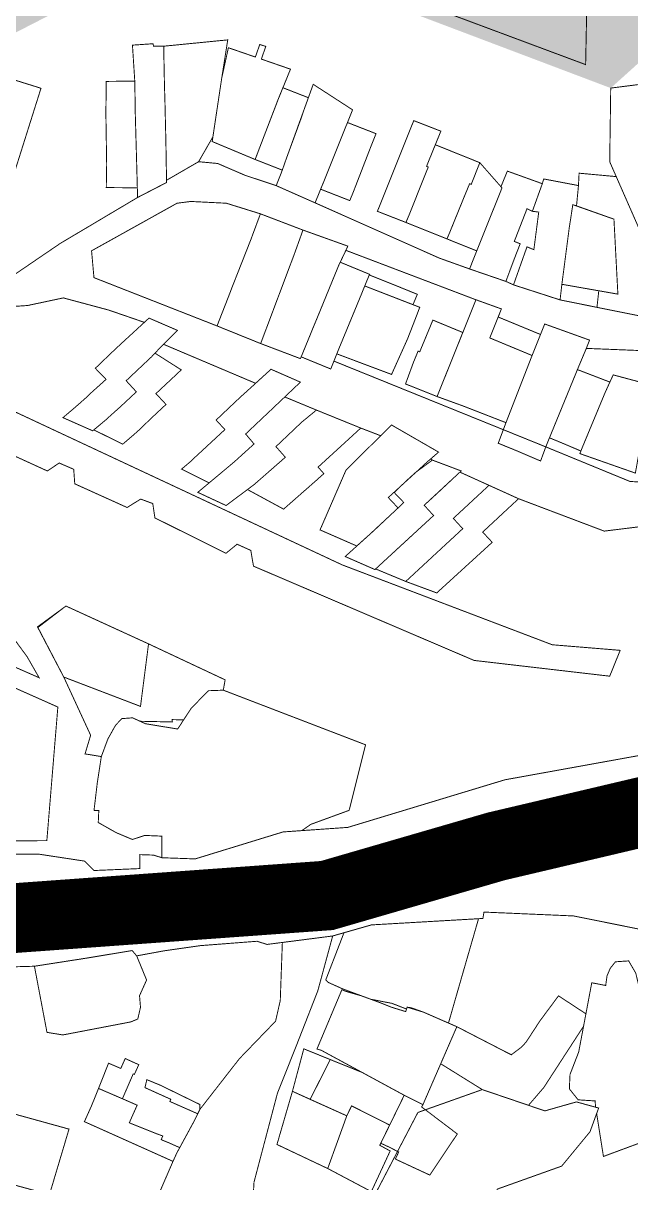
# Model space of a CAD drawing. Header units: millimetres. Extents: x 21689 to 31331, y 37531 to 43751.
# Drawn here: x 28716.1 to 28846.9, y 42539.3 to 42788.7 of the extents above; entities that cross this region are included whole.
import ezdxf

# ---------------------------------------------------------------- set-up
doc = ezdxf.new("R2010")
doc.units = ezdxf.units.MM
doc.layers.add('00 Дороги', color=252, linetype='Continuous', lineweight=9, transparency=0.2)
doc.layers.add('00 Природный ландшафт', color=81, linetype='Continuous', lineweight=9, true_color=0xa9da90, transparency=0.4)
doc.layers.add('CONTUR', color=150, linetype='Continuous', lineweight=9)

# ---------------------------------------------------------------- blocks, each defined once
blk = doc.blocks.new('участки все')
at = {"layer": 'CONTUR', "const_width": 0.2}
for points in [[(5950.91, 5163.8), (5950.39, 5137.46), (5836.39, 5179.96)], [(5961.79, 5102.4), (5955.57, 5116.56), (5955.79, 5132.41), (5963.35, 5133.37)], [(5963.35, 5133.37), (5955.79, 5132.41), (5955.79, 5132.41), (5955.57, 5116.56), (5961.79, 5102.4)], [(5972.9, 5075.51), (5950.54, 5076.41), (5951.23, 5078.19), (5941.58, 5081.66), (5940.68, 5079.4), (5931.58, 5083.16), (5932.27, 5084.9), (5926.79, 5086.87), (5898.81, 5097.5), (5899.22, 5098.41), (5889.56, 5101.87), (5880.42, 5105.36), (5873.09, 5107.64), (5865.44, 5108.02), (5862.48, 5107.64), (5844.09, 5097.4), (5844.61, 5091.63), (5871.09, 5081.24), (5880.47, 5077.45), (5889.02, 5074.21), (5889.19, 5074.59), (5895.55, 5071.98), (5896.24, 5073.67), (5932.68, 5058.92), (5931.59, 5056), (5935.3, 5054.49), (5939.99, 5052.48), (5940.7, 5052.19), (5941.82, 5055.22), (5959.94, 5047.78), (5979.76, 5046.66)], [(5975.4, 5039.69), (5954.39, 5037.1), (5935.96, 5044.07), (5929.6, 5046.95), (5923.34, 5049.79), (5923.6, 5050.05), (5917.42, 5052.38), (5917.02, 5052.59), (5918.75, 5054.1), (5908.63, 5059.93), (5906.3, 5057.62), (5902.01, 5059.27), (5892.47, 5063.14), (5885.66, 5065.96), (5889.02, 5069.15), (5882.7, 5071.92), (5879.38, 5068.9), (5859.57, 5077.29), (5862.56, 5080.29), (5856.45, 5082.93), (5855.45, 5082.01), (5847.79, 5084.65), (5838.02, 5087.27), (5830.35, 5085.64), (5825.87, 5085.33)], [(5816.66, 5067.89), (5898, 5029.84), (5943.2, 5012.65), (5957.82, 5011.45), (5955.57, 5005.89), (5926.39, 5009.28), (5878.93, 5029.56), (5878.35, 5032.95), (5875.4, 5034.28), (5873.01, 5032.33), (5857.72, 5039.94), (5857.26, 5043.03), (5854.66, 5043.99), (5851.74, 5042.18), (5840.48, 5047.27), (5840.25, 5050.4), (5837.13, 5051.75), (5834.58, 5050.04), (5816.78, 5058.18)], [(5816.51, 5084.79), (5837.35, 5098.99), (5854, 5108.88), (5854, 5108.88), (5857.97, 5110.93), (5860.24, 5112.1), (5860.24, 5112.59), (5867.12, 5116.57), (5871.22, 5116.19), (5877.11, 5113.65), (5883.82, 5111.42), (5892.18, 5107.72), (5918.92, 5095.83), (5925.42, 5093.5), (5933.23, 5090.82), (5934.87, 5090.08), (5944.89, 5086.84), (5952.83, 5085.24), (5961.88, 5083.43)], [(5826.16, 4967.61), (5832.62, 4967.62), (5842.56, 4966.11), (5844.65, 4964.08), (5854.48, 4964.5), (5854.46, 4967.5), (5857.41, 4967.4), (5859.24, 4966.83), (5866.39, 4966.58), (5885.28, 4972.38), (5899.23, 4973.36), (5933.03, 4983.6), (6006.36, 4996.86)], [(5966.51, 4950.55), (5947.78, 4954.31), (5928.52, 4955.14), (5928.28, 4953.77), (5904.3, 4952.38), (5895.97, 4950), (5881.84, 4948.18), (5879.69, 4948.86), (5867.5, 4947.92), (5859.72, 4946.81), (5853.8, 4945.72), (5852.82, 4946.86), (5842.83, 4945.21), (5831.8, 4943.49), (5825.04, 4943.3)], [(5856.57, 4889.87), (5861.61, 4901.51), (5862.46, 4903.37), (5863.06, 4904.46), (5866.12, 4910.1), (5866.93, 4911.75), (5867.41, 4912.71), (5875.9, 4923.6), (5883.68, 4931.66), (5884.69, 4936.1), (5885.14, 4948.6), (5885.14, 4948.6), (5895.97, 4950), (5892.76, 4938.18), (5888.17, 4926.44), (5884.08, 4916.16), (5879.04, 4897.03), (5878.2, 4881.86)]]:
    blk.add_lwpolyline(points, dxfattribs=at)
for points in [[(5715.3, 5171.01), (5749.73, 5156.92), (5769.98, 5153.62), (5825.01, 5134.94), (5833.21, 5132.37), (5827.1, 5112.99), (5822.4, 5113.12), (5822.54, 5115.11), (5822.46, 5118.11), (5822.33, 5119.1), (5822.08, 5120.15), (5821.23, 5122.62), (5807.94, 5126.94), (5764.81, 5141.43), (5745.37, 5144.61), (5739.1, 5147.08), (5738.66, 5145.57), (5729.04, 5149.56), (5709.83, 5156.66), (5713.14, 5165.68), (5710.96, 5166.63), (5712.15, 5169.54), (5714.33, 5168.59), (5715.3, 5171.01)], [(5860.24, 5112.59), (5860.16, 5115.94), (5860.11, 5119.26), (5860.08, 5120.99), (5859.86, 5130.33), (5859.78, 5132.72), (5859.61, 5141.42), (5857.42, 5141.4), (5857.32, 5141.95), (5852.89, 5141.65), (5853.39, 5133.91), (5853.45, 5130.21), (5853.49, 5127.16), (5853.8, 5116.06), (5853.94, 5110.95), (5854, 5108.88), (5857.97, 5110.93), (5860.24, 5112.1), (5860.24, 5112.59)], [(5859.61, 5141.42), (5873.39, 5142.78), (5872.1, 5134.57), (5870.19, 5121.9), (5867.12, 5116.57), (5860.24, 5112.59), (5860.16, 5115.94), (5860.11, 5119.26), (5860.08, 5120.99), (5859.86, 5130.33), (5859.78, 5132.72), (5859.61, 5141.42)], [(5870.05, 5120.91), (5872.1, 5134.57), (5873.53, 5141.09), (5879.33, 5139.09), (5880.28, 5141.79), (5881.57, 5141.38), (5880.63, 5138.64), (5886.89, 5136.48), (5884.29, 5130.11), (5880.19, 5119.43), (5879.85, 5118.51), (5879.28, 5117.05), (5870.05, 5120.91)], [(5853.94, 5110.95), (5853.8, 5116.06), (5853.49, 5127.16), (5853.45, 5130.21), (5853.39, 5133.91), (5847.26, 5133.85), (5847.17, 5127.07), (5847.34, 5115.98), (5847.26, 5111.01), (5853.94, 5110.95)], [(5879.28, 5117.05), (5879.84, 5118.51), (5880.19, 5119.43), (5884.03, 5129.45), (5884.29, 5130.11), (5885.25, 5132.49), (5890.74, 5130.34), (5889.64, 5127.3), (5886.27, 5117.99), (5885.84, 5116.8), (5885.13, 5114.76), (5879.28, 5117.05)], [(5890.74, 5130.34), (5889.64, 5127.3), (5889.31, 5126.27), (5886.27, 5117.99), (5885.84, 5116.8), (5885.13, 5114.76), (5884.82, 5113.96), (5883.82, 5111.42), (5892.18, 5107.72), (5893.38, 5110.66), (5894.1, 5112.4), (5894.95, 5114.52), (5898.18, 5122.61), (5899.15, 5125), (5900.25, 5127.73), (5891.78, 5133.22), (5890.74, 5130.34)], [(5899.15, 5125), (5905.3, 5122.6), (5904.34, 5120.23), (5900.37, 5109.96), (5899.64, 5108.21), (5893.37, 5110.66), (5894.1, 5112.4), (5894.95, 5114.52), (5898.18, 5122.61), (5899.15, 5125)], [(5913.41, 5125.41), (5905.59, 5105.9), (5911.73, 5103.5), (5912.6, 5105.57), (5915.3, 5112.38), (5916.53, 5115.42), (5916.16, 5115.58), (5918.05, 5120.22), (5919.24, 5123.14), (5913.41, 5125.41)], [(5920.56, 5099.96), (5921.16, 5101.39), (5921.4, 5101.98), (5924.17, 5108.79), (5925.43, 5111.84), (5925.77, 5111.7), (5927.63, 5116.36), (5918.05, 5120.22), (5916.16, 5115.58), (5916.53, 5115.42), (5915.3, 5112.38), (5912.6, 5105.57), (5911.73, 5103.5), (5920.56, 5099.96)], [(5920.56, 5099.96), (5921.16, 5101.39), (5921.4, 5101.97), (5924.17, 5108.79), (5925.43, 5111.84), (5925.77, 5111.7), (5927.63, 5116.36), (5932.39, 5110.94), (5931.65, 5109.07), (5931.62, 5109), (5927.5, 5098.74), (5926.96, 5097.39), (5920.56, 5099.96)], [(5931.62, 5109), (5931.65, 5109.07), (5932.39, 5110.94), (5932.17, 5111.19), (5933.55, 5114.55), (5941.07, 5111.84), (5938.93, 5105.91), (5937.78, 5106.46), (5935.04, 5099.42), (5936.31, 5098.92), (5935.13, 5095.9), (5933.23, 5090.82), (5925.42, 5093.5), (5926.96, 5097.39), (5927.5, 5098.74), (5931.62, 5109)], [(5941.38, 5112.86), (5948.85, 5111.44), (5948.43, 5107.07), (5947.63, 5107.33), (5947.21, 5104.57), (5946.87, 5102.39), (5945.54, 5092.19), (5945.52, 5092.07), (5945.28, 5090.2), (5944.89, 5086.84), (5934.87, 5090.08), (5937.77, 5098.26), (5939.25, 5097.65), (5940.3, 5105.73), (5938.93, 5105.91), (5941.07, 5111.84), (5941.38, 5112.86)], [(5956.64, 5101.21), (5957.3, 5088.59), (5957.33, 5088.08), (5953.22, 5088.81), (5952.83, 5085.24), (5961.88, 5083.43), (5961.79, 5102.4), (5956.97, 5113.37), (5948.98, 5114.1), (5948.85, 5111.44), (5948.43, 5107.07), (5956.48, 5104.21), (5956.64, 5101.21)], [(5957.33, 5088.08), (5945.28, 5090.2), (5945.52, 5092.07), (5945.54, 5092.19), (5946.87, 5102.39), (5947.21, 5104.57), (5947.63, 5107.33), (5956.48, 5104.21), (5956.64, 5101.21), (5957.3, 5088.59), (5957.33, 5088.08)], [(5880.42, 5105.36), (5889.56, 5101.87), (5889.18, 5100.76), (5887.66, 5096.54), (5886.37, 5093.12), (5883.91, 5086.58), (5883.27, 5084.89), (5883.12, 5084.47), (5880.47, 5077.45), (5871.09, 5081.24), (5873.84, 5088.28), (5874.23, 5089.32), (5877.23, 5096.94), (5878.33, 5099.73), (5880.42, 5105.36)], [(5889.19, 5074.59), (5891.09, 5079.22), (5891.51, 5080.27), (5892.67, 5083.05), (5895.42, 5089.77), (5897.32, 5094.4), (5898.5, 5096.84), (5899.22, 5098.41), (5889.56, 5101.87), (5889.18, 5100.76), (5887.66, 5096.54), (5886.37, 5093.12), (5883.91, 5086.58), (5883.27, 5084.89), (5883.12, 5084.47), (5880.47, 5077.45), (5889.02, 5074.21), (5889.19, 5074.59)], [(5889.19, 5074.59), (5891.09, 5079.22), (5891.51, 5080.27), (5892.67, 5083.05), (5895.42, 5089.77), (5897.32, 5094.4), (5897.59, 5094.95), (5903.92, 5092.34), (5903.86, 5092.2), (5903.67, 5091.8), (5902.87, 5089.84), (5901.74, 5087.07), (5897.48, 5076.77), (5897.42, 5076.62), (5896.86, 5075.23), (5896.24, 5073.67), (5895.55, 5071.98), (5889.19, 5074.59)], [(5903.86, 5092.2), (5905.01, 5091.75), (5909.91, 5089.78), (5914.18, 5088.04), (5913.24, 5085.81), (5902.87, 5089.84), (5903.67, 5091.8), (5903.86, 5092.2)], [(5896.86, 5075.23), (5897.48, 5076.77), (5901.74, 5087.07), (5902.87, 5089.84), (5914.7, 5085.25), (5913.63, 5082.44), (5912.06, 5078.42), (5908.64, 5070.81), (5896.86, 5075.23)], [(5918.43, 5066.05), (5926.79, 5086.87), (5932.27, 5084.9), (5929.77, 5078.66), (5938.87, 5074.88), (5933.25, 5060.43), (5923.92, 5064.06), (5918.43, 5066.05)], [(5862.56, 5080.29), (5859.27, 5077.01), (5856.98, 5074.58), (5854.85, 5072.58), (5851.54, 5069.45), (5853.73, 5067.06), (5850.28, 5063.84), (5848.16, 5061.95), (5847.1, 5060.98), (5844.34, 5058.68), (5837.94, 5061.51), (5840.52, 5063.7), (5842.78, 5065.69), (5843.78, 5066.66), (5847.21, 5069.74), (5844.9, 5072.13), (5848.41, 5075.5), (5850.37, 5077.34), (5853.03, 5079.78), (5856.45, 5082.93), (5862.56, 5080.29)], [(5911.64, 5068.76), (5913.35, 5073.42), (5914.34, 5075.82), (5914.7, 5075.68), (5916.95, 5081.11), (5917.52, 5082.5), (5923.96, 5079.83), (5923.41, 5078.44), (5919.17, 5067.91), (5918.43, 5066.05), (5911.64, 5068.76)], [(5941.58, 5081.66), (5951.23, 5078.19), (5950.54, 5076.41), (5948.62, 5071.85), (5947.87, 5070), (5943.14, 5058.47), (5942.61, 5057.17), (5941.82, 5055.22), (5932.68, 5058.92), (5933.25, 5060.43), (5938.87, 5074.88), (5941.58, 5081.66)], [(5856.98, 5074.58), (5854.85, 5072.58), (5851.54, 5069.45), (5853.73, 5067.06), (5850.28, 5063.84), (5848.16, 5061.95), (5847.1, 5060.98), (5844.58, 5058.87), (5850.8, 5055.81), (5852.83, 5057.54), (5854.56, 5059.07), (5856.67, 5061.14), (5860.11, 5064.35), (5857.94, 5066.68), (5861.38, 5069.9), (5863.39, 5071.79), (5857.74, 5075.38), (5856.98, 5074.58)], [(5863.45, 5050.44), (5865.36, 5052.04), (5866, 5052.67), (5867.24, 5053.81), (5869.27, 5055.69), (5872.78, 5058.94), (5870.89, 5060.99), (5874.35, 5064.27), (5876.33, 5066.13), (5878.37, 5067.97), (5882.7, 5071.92), (5889.02, 5069.15), (5884.91, 5065.25), (5882.75, 5063.2), (5880.82, 5061.38), (5877.24, 5057.99), (5879.05, 5055.85), (5874.78, 5051.98), (5873.61, 5051), (5869.38, 5047.47), (5863.45, 5050.44)], [(5948.62, 5071.85), (5947.87, 5070), (5943.14, 5058.47), (5942.61, 5057.17), (5946, 5055.77), (5949.37, 5054.33), (5949.7, 5055.16), (5954.58, 5066.9), (5954.74, 5067.25), (5955.61, 5069.16), (5948.62, 5071.85)], [(5961.09, 5049.58), (5962.4, 5056.85), (5963.93, 5064.54), (5964.71, 5068.46), (5956.32, 5070.71), (5955.61, 5069.16), (5954.58, 5066.9), (5949.7, 5055.16), (5949.15, 5053.77), (5961.09, 5049.58)], [(5866.94, 5045.44), (5869.38, 5047.47), (5873.61, 5051), (5874.78, 5051.98), (5879.05, 5055.85), (5877.24, 5057.99), (5880.82, 5061.38), (5882.75, 5063.2), (5884.91, 5065.25), (5885.66, 5065.96), (5892.47, 5063.14), (5889.26, 5060.5), (5887.17, 5058.51), (5883.76, 5055.28), (5885.78, 5052.99), (5880.54, 5048.4), (5878.98, 5047.04), (5877.64, 5046.04), (5873.03, 5042.61), (5866.94, 5045.44)], [(5877.64, 5046.04), (5878.98, 5047.04), (5880.54, 5048.4), (5885.78, 5052.99), (5883.76, 5055.28), (5887.17, 5058.51), (5889.26, 5060.5), (5892.47, 5063.14), (5902.01, 5059.27), (5897.58, 5055.21), (5892.83, 5050.87), (5894.07, 5049.46), (5893.11, 5048.61), (5892.57, 5048.12), (5885.41, 5041.83), (5877.64, 5046.04)], [(5893.25, 5037.36), (5898.83, 5050.22), (5908.63, 5059.93), (5918.75, 5054.1), (5916.45, 5052.11), (5907.93, 5044.32), (5910.04, 5042.08), (5903.96, 5036.42), (5901.15, 5033.9), (5893.25, 5037.36)], [(5941.82, 5055.22), (5932.68, 5058.92), (5931.59, 5056), (5935.3, 5054.49), (5939.99, 5052.48), (5940.7, 5052.19), (5941.82, 5055.22)], [(5917.68, 5040.45), (5915.65, 5042.66), (5918.18, 5044.97), (5923.34, 5049.79), (5923.6, 5050.05), (5917.42, 5052.38), (5913.81, 5049.73), (5911.62, 5047.75), (5909.22, 5045.39), (5911.27, 5043.25), (5904.8, 5037.17), (5898.66, 5031.63), (5905.06, 5028.83), (5905.21, 5028.96), (5910.17, 5033.54), (5917.68, 5040.45)], [(5905.21, 5028.96), (5917.68, 5040.45), (5915.65, 5042.66), (5923.34, 5049.79), (5929.6, 5046.95), (5921.92, 5039.83), (5923.95, 5037.62), (5911.69, 5026.27), (5905.21, 5028.96)], [(5929.6, 5046.95), (5921.92, 5039.83), (5923.95, 5037.62), (5911.69, 5026.27), (5918.36, 5023.8), (5930.29, 5034.69), (5928.24, 5036.89), (5935.96, 5044.07), (5929.6, 5046.95)], [(5791.33, 5020.57), (5794.89, 5041.39), (5809.81, 5034.69), (5811.58, 5032.93), (5814.52, 5029.88), (5822.51, 5020.92), (5827.21, 5014.19), (5830.22, 5010.09), (5832.81, 5005.56), (5814.49, 5013.62), (5791.33, 5020.57)], [(5838.58, 5020.98), (5832.45, 5016.5), (5838.11, 5005.7), (5843.89, 4993.18), (5842.69, 4989.17), (5846.19, 4988.59), (5847.61, 4992.4), (5849.28, 4995.38), (5850.63, 4996.76), (5852.91, 4996.93), (5854.53, 4996.19), (5861.48, 4996.04), (5861.44, 4996.55), (5863.89, 4996.48), (5865.51, 4998.96), (5869.22, 5002.76), (5872.43, 5002.88), (5872.83, 5005.1), (5856.35, 5012.84), (5838.58, 5020.98)], [(5854.62, 4999.39), (5838.11, 5005.7), (5832.55, 5016.36), (5838.58, 5020.98), (5856.35, 5012.84), (5854.62, 4999.39)], [(5813.47, 5010.81), (5814.1, 5009.37), (5836.84, 4999.25), (5834.47, 4970.51), (5827.21, 4970.46), (5826.16, 4967.61), (5817.63, 4967.65), (5813.35, 4967.56), (5806.32, 4967.85), (5807.37, 4971.78), (5804.22, 4971.52), (5805.1, 4977.74), (5805.92, 4980.13), (5806.24, 4990.89), (5813.47, 5010.81)], [(5859.24, 4966.83), (5866.39, 4966.58), (5885.28, 4972.38), (5889.34, 4972.67), (5891.26, 4974.01), (5899.51, 4977.03), (5903.04, 4991.13), (5872.43, 5002.88), (5869.22, 5002.76), (5865.51, 4998.96), (5862.62, 4994.52), (5855.69, 4995.66), (5852.91, 4996.93), (5850.63, 4996.76), (5849.28, 4995.38), (5847.61, 4992.4), (5846.19, 4988.59), (5845.33, 4982.98), (5844.62, 4977.02), (5845.65, 4976.97), (5845.53, 4974.41), (5849.34, 4972.25), (5852.87, 4970.76), (5855.52, 4971.63), (5859.19, 4971.48), (5859.24, 4966.83)], [(5904.3, 4952.38), (5898.4, 4950.7), (5894.48, 4940.55), (5894.97, 4940.03), (5898.18, 4938.59), (5902.16, 4937.12), (5904.15, 4936.39), (5908.73, 4935.5), (5911.86, 4934.28), (5912, 4934.68), (5912.83, 4934.56), (5915.53, 4933.6), (5920.88, 4931.26), (5923.38, 4939.96), (5927.35, 4953.71), (5904.3, 4952.38)], [(5831.8, 4943.49), (5842.82, 4945.2), (5852.82, 4946.86), (5853.8, 4945.72), (5855.93, 4940.52), (5854.41, 4937.15), (5854.62, 4934.67), (5854.04, 4932.14), (5852.53, 4931.51), (5837.92, 4928.71), (5834.5, 4929.26), (5831.8, 4943.49)], [(5951.71, 4939.93), (5954.71, 4939.35), (5954.99, 4941.41), (5955.69, 4943.06), (5956.8, 4944.44), (5959.65, 4944.64), (5961.17, 4942.01), (5964.43, 4928.64), (5968.5, 4907.86), (5954.22, 4902.57), (5952.76, 4911.8), (5953.19, 4912.98), (5952.52, 4913.17), (5952.44, 4914.51), (5948.77, 4914.75), (5946.89, 4917.1), (5947.03, 4920.21), (5948.9, 4925.05), (5951.71, 4939.93)], [(5892.59, 4925.69), (5893.54, 4925.39), (5902.27, 4920.66), (5911.36, 4915.73), (5915.39, 4913.72), (5922.68, 4930.48), (5915.53, 4933.6), (5912, 4934.68), (5911.68, 4933.73), (5908.68, 4934.65), (5906.16, 4935.65), (5902.16, 4937.12), (5898.68, 4938.12), (5897.95, 4938.44), (5892.59, 4925.69)], [(5928.15, 4916.95), (5938.1, 4913.57), (5941.37, 4917.37), (5949.94, 4930.57), (5950.45, 4933.25), (5944.56, 4937.12), (5940.62, 4931.82), (5937.58, 4927.17), (5936.62, 4926.11), (5934.4, 4924.45), (5933.14, 4925.08), (5922.68, 4930.48), (5919.21, 4922.51), (5928.15, 4916.95)], [(5891.12, 4914.85), (5887.31, 4916.58), (5889.75, 4925.72), (5895.45, 4923.41), (5891.12, 4914.85)], [(5847.75, 4922.63), (5850.38, 4921.5), (5851.33, 4923.63), (5854.25, 4922.31), (5853.31, 4920.23), (5853.05, 4920.33), (5850.73, 4914.98), (5845.59, 4917.2), (5847.75, 4922.63)], [(5895.45, 4923.41), (5902.27, 4920.66), (5911.36, 4915.73), (5908.23, 4909.32), (5900.03, 4913.45), (5899, 4911.31), (5891.12, 4914.85), (5895.45, 4923.41)], [(5891.12, 4914.85), (5899, 4911.31), (5900.03, 4913.45), (5908.23, 4909.32), (5906.32, 4905.41), (5908.18, 4904.55), (5909.92, 4903.65), (5910.17, 4903.53), (5909.46, 4902), (5916.86, 4898.56), (5922.78, 4907.4), (5915.92, 4912.61), (5915.1, 4913.22), (5915.39, 4913.72), (5911.36, 4915.73), (5902.27, 4920.66), (5895.45, 4923.41), (5891.12, 4914.85)], [(5845.59, 4917.2), (5850.73, 4914.98), (5853.9, 4913.6), (5852.21, 4909.81), (5857.83, 4907.55), (5859.41, 4906.97), (5859.07, 4906.18), (5860.73, 4905.5), (5863.06, 4904.46), (5862.46, 4903.37), (5861.61, 4901.51), (5847.22, 4907.96), (5842.55, 4910.05), (5844.12, 4913.55), (5845.59, 4917.2)], [(5855.98, 4919.08), (5858.72, 4917.97), (5867.4, 4913.74), (5867.41, 4912.71), (5866.93, 4911.75), (5860.94, 4914.39), (5861.15, 4914.86), (5855.58, 4917.37), (5855.98, 4919.08)], [(5887.31, 4916.58), (5899, 4911.31), (5894.9, 4899.97), (5883.98, 4905.14), (5887.31, 4916.58)], [(5905.43, 4895.05), (5918.42, 4887.9), (5928.96, 4891.96), (5931.44, 4895.56), (5945.24, 4900.49), (5951.33, 4907.88), (5953.19, 4912.98), (5948.41, 4914.3), (5941.62, 4912.37), (5928.15, 4916.95), (5915.92, 4912.61), (5922.78, 4907.4), (5916.86, 4898.56), (5909.46, 4902), (5910.17, 4903.53), (5909.92, 4903.65), (5905.43, 4895.05)], [(5931.44, 4895.56), (5945.24, 4900.49), (5951.33, 4907.88), (5953.19, 4912.98), (5948.41, 4914.3), (5941.62, 4912.37), (5928.15, 4916.95), (5914.3, 4912.03), (5905.43, 4895.05), (5918.42, 4887.9), (5928.96, 4891.96), (5931.44, 4895.56)], [(5819.71, 4913.85), (5839.24, 4908.45), (5835.04, 4894.37), (5826.99, 4896.56), (5815.28, 4899.76), (5817.95, 4908.24), (5819.71, 4913.85)], [(5900.04, 4913.45), (5908.22, 4909.32), (5906.1, 4904.97), (5908.33, 4903.75), (5904.29, 4895), (5894.9, 4899.97), (5899, 4911.3), (5900.04, 4913.45)]]:
    blk.add_lwpolyline(points, close=True, dxfattribs=at)

msp = doc.modelspace()

# ---------------------------------------------------------------- hatches: boundary and pattern name
at = {"layer": '00 Природный ландшафт', "transparency": 33554585}
h = msp.add_hatch(color=256, dxfattribs=at)
h.dxf.hatch_style = 1
h.paths.add_polyline_path([(28897.2, 42732.08), (28899.32, 42750.95), (28928.09, 42813.72), (28942.56, 42827.78), (28938.08, 42837.81), (28900.06, 42826.61), (28842.54, 42774.77), (28801.39, 42790.33), (28734.3, 42796.88), (28702.61, 42780.6), (28672.6, 42792.17), (28656.72, 42795.98), (28636.47, 42799.28), (28631.27, 42801.41), (28630.36, 42817.18), (28636.35, 42823.08), (28647.85, 42848.5), (28655.12, 42859.97), (28665.24, 42871.73), (28686.59, 42891.68), (28693.32, 42890.82), (28692.01, 42888.02), (28690.23, 42882.78), (28680.8, 42848.98), (28668.21, 42824.42), (28698.93, 42809.78), (28714.26, 42841.63), (28738.39, 42869.35), (28742.3, 42871.11), (28760.03, 42842.15), (28828.33, 42841.01), (28813.82, 42823.99), (28817.36, 42819.48), (28837.66, 42806.16), (28853.21, 42822.36), (28852.91, 42828.41), (28879.18, 42850.56), (28918.42, 42891.44), (28932.89, 42896.02), (28988.45, 42893.69), (28994.37, 42894.68), (29007.52, 42908.48), (29027.59, 42931.15), (29048, 42966.32), (29061.16, 42992.29), (29042.77, 43011.69), (29002.66, 43011.72), (28970.1, 43009.43), (28923.74, 43001.23), (28893.82, 42991.72), (28864.21, 42933.55), (28849.31, 42932.26), (28851.78, 43011.16), (29010.46, 43086.09), (29010.85, 43094.67), (29076.2, 43088.66), (29125.13, 43065.48), (29145.66, 43037.83), (29158.92, 42999.82), (29155.03, 42977.9), (29151.08, 42964.25), (29132.37, 42940.9), (29125.92, 42946.12), (29115.23, 42932.9), (29120.08, 42924.6), (29076.58, 42823.07), (29061.91, 42825.68), (29040.67, 42802.45), (28996.97, 42793.05), (28962.72, 42783.54), (28936.64, 42769.3), (28924.68, 42762.01), (28921.03, 42754.62), (28918.73, 42743.37), (28914.15, 42732.19)])

# ---------------------------------------------------------------- linework, layer by layer
at = {"layer": '00 Дороги', "lineweight": 9, "const_width": 15}
msp.add_lwpolyline([(27524.87, 42608.29), (27542.21, 42611.31), (27650.84, 42623.34), (27727.85, 42644.57), (27787.07, 42674.06), (27839.35, 42688.52), (27892.35, 42693.96), (28007.09, 42691.57), (28077.63, 42694.54), (28126.29, 42701.78), (28165.13, 42707.72), (28193.4, 42704.89), (28329.31, 42657.28), (28396.18, 42640.9), (28485.29, 42628.57), (28544.08, 42624.51), (28665.82, 42601.64), (28711.15, 42595.98), (28781.49, 42601.06), (28817.9, 42611.63), (28892.9, 42629.3), (28958.29, 42651.81), (29022.95, 42667.67), (29090.75, 42673.09)], dxfattribs=at)

# ---------------------------------------------------------------- block references
at = {"layer": 'CONTUR'}
msp.add_blockref('участки все', (22886.75, 37642.36), dxfattribs=at)

doc.saveas('drawing.dxf')
